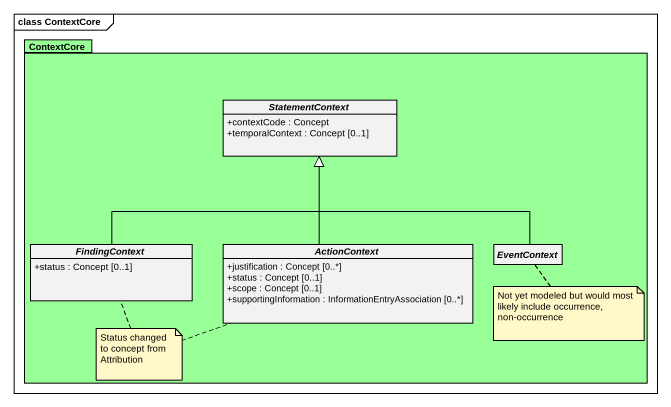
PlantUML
@startuml
mainframe class ContextCore
hide circle
hide empty members
skinparam classAttributeIconSize 0
package ContextCore #99FF99 {
  abstract class StatementContext {
    +contextCode : Concept
    +temporalContext : Concept [0..1]
  }
  abstract class FindingContext {
    +status : Concept [0..1]
  }
  abstract class ActionContext {
    +justification : Concept [0..*]
    +status : Concept [0..1]
    +scope : Concept [0..1]
    +supportingInformation : InformationEntryAssociation [0..*]
  }
  abstract class EventContext
}
FindingContext -up-|> StatementContext
ActionContext -up-|> StatementContext
EventContext -left-|> StatementContext
note bottom of EventContext : Not yet modeled but would most likely include occurrence, non-occurrence
note as N2
  Status changed to concept from Attribution
end note
N2 .. FindingContext
N2 .. ActionContext
@enduml
